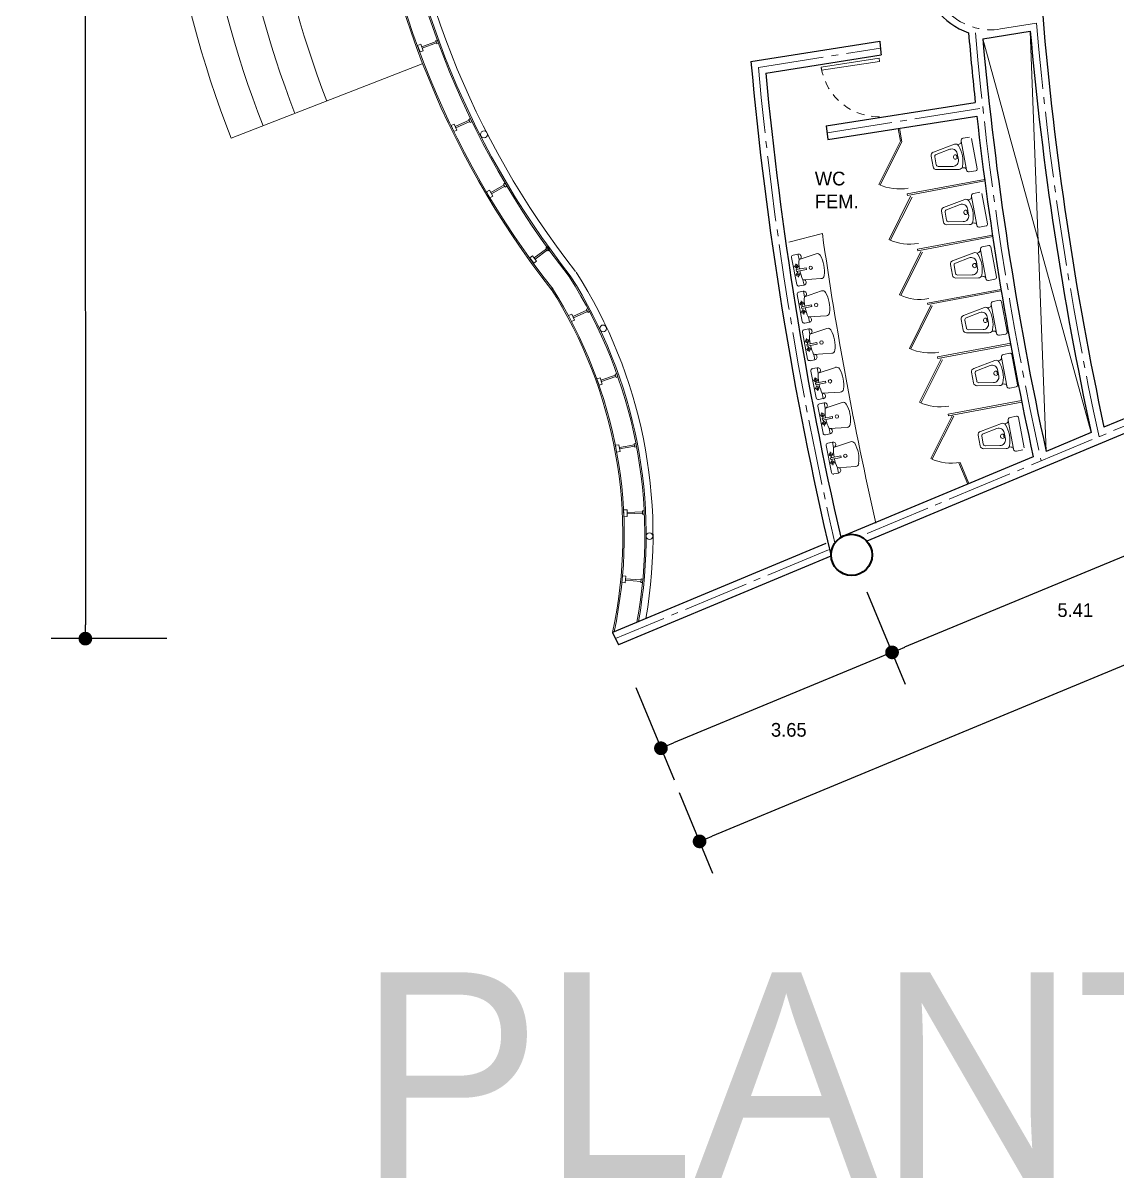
# Model space of a CAD drawing. Header units: millimetres. Extents: x 299 to 587, y 59 to 284.
# Drawn here: x 342.05 to 358.02, y 250.03 to 266.88 of the extents above; entities that cross this region are included whole.
import ezdxf

# ---------------------------------------------------------------- set-up
doc = ezdxf.new("R2010")
doc.units = ezdxf.units.MM
doc.linetypes.add('ACAD_ISO02W100', pattern=[15, 12, -3])
doc.linetypes.add('ACAD_ISO04W100', pattern=[30, 24, -3, 0, -3])
doc.layers.get('0').update_dxf_attribs({"lineweight": 5})
for name, color, linetype, lineweight in [('columnas', 5, 'Continuous', 35), ('eje', 8, 'ACAD_ISO04W100', 13), ('escaleras', 3, 'Continuous', 15), ('muebles', 2, 'Continuous', 13), ('muro', 1, 'Continuous', 25), ('ventana', 4, 'Continuous', 13)]:
    doc.layers.add(name, color=color, linetype=linetype, lineweight=lineweight)
doc.dimstyles.new('cota1', dxfattribs={"dimtxt": 0.3, "dimasz": 0.3, "dimexe": 0.5, "dimexo": 0.2, "dimgap": 0.3, "dimtad": 2, "dimtih": 1, "dimtoh": 1, "dimdsep": 46, "dimtxsty": 'Standard', "dimblk": 'DOT', "dimcen": 0.5, "dimadec": 0, "dimazin": 0, "dimtfac": 1, "dimtmove": 0, "dimatfit": 3, "dimldrblk": 'DOT', "dimfxl": 1, "dimarcsym": 0})

# ---------------------------------------------------------------- blocks, each defined once
blk = doc.blocks.new('_Dot')
at = {"color": 0, "linetype": 'Continuous', "lineweight": -2}
blk.add_line((-0.5, 0), (-1, 0), dxfattribs=at)
at = {"color": 0, "linetype": 'Continuous', "const_width": 0.5}
blk.add_lwpolyline([(-0.25, 0, 1), (0.25, 0, 1)], format="xyb", close=True, dxfattribs=at)
blk = doc.blocks.new('*D4')
at = {"color": 0, "linetype": 'Continuous', "lineweight": -2}
for p, q in [((359.367, 260.652), (359.926, 259.306)), ((359.549, 259.691), (354.92, 257.771)), ((354.369, 258.579), (354.927, 257.233))]:
    blk.add_line(p, q, dxfattribs=at)
at = {"layer": 'Defpoints', "color": 0, "linetype": 'Continuous'}
for p in [(359.291, 260.837), (354.292, 258.764), (354.736, 257.695)]:
    blk.add_point(p, dxfattribs=at)
at = {"color": 0, "linetype": 'Continuous', "lineweight": -2, "xscale": 0.2, "yscale": 0.2, "zscale": 0.2}
for p, rotation in [((359.734, 259.768), 22.52610589195298), ((354.736, 257.695), 202.526105891953)]:
    blk.add_blockref('_Dot', p, dxfattribs=dict(at, rotation=rotation))
at = {"color": 0, "linetype": 'Continuous', "insert": (357.41, 258.31), "char_height": 0.2, "attachment_point": 5}
blk.add_mtext('5.41', dxfattribs=at)
blk = doc.blocks.new('*D5')
at = {"color": 0, "linetype": 'Continuous', "lineweight": -2}
for p, q in [((354.369, 258.579), (354.927, 257.233)), ((354.551, 257.618), (351.548, 256.373)), ((350.996, 257.18), (351.555, 255.834))]:
    blk.add_line(p, q, dxfattribs=at)
at = {"layer": 'Defpoints', "color": 0, "linetype": 'Continuous'}
for p in [(354.292, 258.764), (350.92, 257.365), (351.363, 256.296)]:
    blk.add_point(p, dxfattribs=at)
at = {"color": 0, "linetype": 'Continuous', "lineweight": -2, "xscale": 0.2, "yscale": 0.2, "zscale": 0.2}
for p, rotation in [((354.736, 257.695), 22.52610589195298), ((351.363, 256.296), 202.526105891953)]:
    blk.add_blockref('_Dot', p, dxfattribs=dict(at, rotation=rotation))
at = {"color": 0, "linetype": 'Continuous', "insert": (353.229, 256.563), "char_height": 0.2, "attachment_point": 5}
blk.add_mtext('3.65', dxfattribs=at)
blk = doc.blocks.new('*D8')
at = {"color": 0, "linetype": 'Continuous', "lineweight": -2}
for p, q in [((376.423, 265.932), (376.91, 264.757)), ((376.534, 265.142), (352.111, 255.013)), ((351.631, 255.649), (352.118, 254.475))]:
    blk.add_line(p, q, dxfattribs=at)
at = {"layer": 'Defpoints', "color": 0, "linetype": 'Continuous'}
for p in [(376.346, 266.117), (351.555, 255.834), (351.927, 254.937)]:
    blk.add_point(p, dxfattribs=at)
at = {"color": 0, "linetype": 'Continuous', "lineweight": -2, "xscale": 0.2, "yscale": 0.2, "zscale": 0.2}
for p, rotation in [((376.719, 265.219), 22.52610589195337), ((351.927, 254.937), 202.5261058919534)]:
    blk.add_blockref('_Dot', p, dxfattribs=dict(at, rotation=rotation))
at = {"color": 0, "linetype": 'Continuous', "insert": (364.517, 259.61), "char_height": 0.2, "attachment_point": 5}
blk.add_mtext('26.84', dxfattribs=at)
blk = doc.blocks.new('*D9')
at = {"color": 0, "linetype": 'Continuous', "lineweight": -2}
for p, q in [((344.152, 284.018), (342.461, 284.018)), ((342.961, 283.818), (342.963, 258.095)), ((344.154, 257.895), (342.463, 257.895))]:
    blk.add_line(p, q, dxfattribs=at)
at = {"layer": 'Defpoints', "color": 0, "linetype": 'Continuous'}
for p in [(344.352, 284.018), (342.963, 257.895), (344.354, 257.895)]:
    blk.add_point(p, dxfattribs=at)
at = {"color": 0, "linetype": 'Continuous', "lineweight": -2, "xscale": 0.2, "yscale": 0.2, "zscale": 0.2}
for p, rotation in [((342.961, 284.018), 90.00422881745357), ((342.963, 257.895), 270.0042288174536)]:
    blk.add_blockref('_Dot', p, dxfattribs=dict(at, rotation=rotation))
at = {"color": 0, "linetype": 'Continuous', "insert": (342.395, 270.957), "char_height": 0.2, "attachment_point": 5}
blk.add_mtext('26.12', dxfattribs=at)

msp = doc.modelspace()

# ---------------------------------------------------------------- linework, layer by layer
for p, q in [((356.753, 266.757), (356.985, 260.627)), ((347.873, 266.529), (348.082, 266.608)), ((347.88, 266.51), (348.089, 266.589)), ((348.115, 266.581), (348.115, 266.581)), ((357.642, 260.901), (356.06, 266.647)), ((348.362, 265.367), (348.566, 265.458)), ((348.37, 265.348), (348.574, 265.439)), ((348.6, 265.43), (348.6, 265.43)), ((348.88, 264.402), (349.075, 264.514)), ((348.89, 264.385), (349.085, 264.496)), ((349.111, 264.492), (349.111, 264.492)), ((349.514, 263.449), (349.694, 263.582)), ((349.526, 263.433), (349.706, 263.565)), ((349.748, 263.562), (349.748, 263.562)), ((350.077, 262.595), (350.282, 262.687)), ((350.086, 262.577), (350.29, 262.669)), ((350.33, 262.657), (350.33, 262.657)), ((350.487, 261.665), (350.699, 261.738)), ((350.494, 261.646), (350.705, 261.719)), ((350.733, 261.693), (350.733, 261.693)), ((350.756, 260.685), (350.977, 260.723)), ((350.759, 260.665), (350.98, 260.703)), ((351.002, 260.67), (351.002, 260.67)), ((350.869, 259.736), (351.093, 259.745)), ((350.87, 259.716), (351.094, 259.725)), ((351.111, 259.69), (351.111, 259.69)), ((350.846, 258.748), (351.07, 258.731)), ((350.848, 258.768), (351.071, 258.751)), ((351.1, 258.701), (351.1, 258.701))]:
    msp.add_line(p, q)
for points in [[(347.812, 266.549), (347.859, 266.566), (347.894, 266.472), (347.847, 266.455)], [(348.077, 266.622), (348.1, 266.631), (348.118, 266.584), (348.094, 266.575)], [(348.3, 265.383), (348.345, 265.403), (348.386, 265.312), (348.34, 265.292)], [(348.56, 265.471), (348.583, 265.481), (348.603, 265.436), (348.58, 265.426)], [(349.067, 264.527), (349.089, 264.539), (349.114, 264.496), (349.092, 264.483)], [(348.817, 264.412), (348.861, 264.437), (348.91, 264.35), (348.867, 264.325)], [(349.685, 263.594), (349.705, 263.609), (349.735, 263.568), (349.715, 263.553)], [(349.45, 263.451), (349.49, 263.481), (349.549, 263.4), (349.509, 263.371)], [(350.275, 262.701), (350.298, 262.711), (350.319, 262.666), (350.296, 262.655)], [(350.015, 262.611), (350.061, 262.631), (350.102, 262.54), (350.056, 262.52)], [(350.427, 261.686), (350.474, 261.702), (350.507, 261.608), (350.46, 261.592)], [(350.694, 261.753), (350.718, 261.761), (350.734, 261.713), (350.71, 261.705)], [(350.7, 260.716), (350.749, 260.724), (350.766, 260.625), (350.717, 260.617)], [(350.974, 260.738), (350.999, 260.742), (351.007, 260.692), (350.983, 260.688)], [(350.818, 259.774), (350.868, 259.776), (350.872, 259.676), (350.822, 259.674)], [(351.093, 259.76), (351.118, 259.761), (351.12, 259.711), (351.095, 259.71)], [(350.801, 258.812), (350.851, 258.808), (350.843, 258.708), (350.793, 258.712)], [(351.073, 258.766), (351.098, 258.764), (351.094, 258.714), (351.069, 258.716)]]:
    msp.add_lwpolyline(points, close=True)
for centre in [(348.782, 265.251), (350.52, 262.42), (351.196, 259.39)]:
    msp.add_circle(centre, 0.05)
at = {"layer": 'columnas'}
msp.add_circle((354.146, 259.117), 0.3, dxfattribs=at)
at = {"layer": 'eje', "linetype": 'ACAD_ISO04W100', "ltscale": 0.04}
for p, q in [((356.321, 266.789), (356.844, 266.872)), ((352.785, 266.229), (354.567, 266.511)), ((353.787, 265.274), (356.061, 265.634)), ((358.856, 261.3), (354.275, 259.388)), ((353.807, 259.192), (350.7, 257.895))]:
    msp.add_line(p, q, dxfattribs=at)
for centre, radius, start, end in [((356.18, 267.678), 0.9, 183.906, 278.9999), ((404.192, 270.956), 47.524, 184.9301, 192.2892), ((404.192, 270.956), 48.424, 185.0058, 192.4839), ((404.192, 270.956), 51.624, 185.2538, 193.0576)]:
    msp.add_arc(centre, radius, start, end, dxfattribs=at)
at = {"layer": 'escaleras'}
for p, q in [((347.88, 266.28), (345.09, 265.194)), ((353.719, 263.804), (353.231, 263.68))]:
    msp.add_line(p, q, dxfattribs=at)
for centre, radius, start, end in [((359.903, 270.956), 15.894, 175.7056, 201.2554), ((359.903, 270.956), 15.394, 175.7056, 201.2554), ((359.903, 270.956), 14.894, 175.7056, 201.2554), ((359.903, 270.956), 14.394, 175.7056, 201.2554), ((404.238, 270.964), 51.024, 188.0672, 192.8934)]:
    msp.add_arc(centre, radius, start, end, dxfattribs=at)
at = {"layer": 'muebles'}
for p, q in [((354.857, 265.154), (354.827, 265.338)), ((354.877, 265.143), (354.846, 265.341)), ((355.772, 265.196), (355.866, 265.213)), ((355.977, 264.751), (355.895, 265.193)), ((354.541, 264.522), (354.857, 265.154)), ((354.564, 264.517), (354.877, 265.143)), ((355.339, 264.991), (355.647, 265.108)), ((355.379, 264.958), (355.579, 265.034)), ((355.724, 265.113), (355.695, 265.101)), ((355.744, 265.152), (355.744, 265.155)), ((355.744, 265.152), (355.822, 264.735)), ((355.336, 264.779), (355.307, 264.935)), ((355.382, 264.808), (355.36, 264.925)), ((355.676, 264.949), (355.685, 264.9)), ((355.686, 264.974), (355.704, 264.88)), ((355.715, 264.74), (355.386, 264.738)), ((355.626, 264.785), (355.411, 264.784)), ((355.789, 264.764), (355.758, 264.765)), ((355.823, 264.732), (355.822, 264.735)), ((355.957, 264.722), (355.864, 264.704)), ((354.956, 264.384), (356.087, 264.595)), ((354.96, 264.361), (356.09, 264.572)), ((354.692, 263.717), (355.007, 264.348)), ((354.715, 263.711), (355.028, 264.338)), ((354.96, 264.361), (354.956, 264.384)), ((354.96, 264.361), (354.956, 264.384)), ((355.895, 264.346), (355.895, 264.349)), ((355.895, 264.346), (355.973, 263.929)), ((355.923, 264.39), (356.016, 264.407)), ((356.128, 263.945), (356.045, 264.387)), ((355.489, 264.185), (355.797, 264.302)), ((355.529, 264.152), (355.73, 264.228)), ((355.837, 264.168), (355.854, 264.074)), ((355.875, 264.307), (355.846, 264.295)), ((355.487, 263.973), (355.458, 264.129)), ((355.532, 264.002), (355.511, 264.119)), ((355.827, 264.143), (355.836, 264.094)), ((355.866, 263.935), (355.536, 263.932)), ((355.776, 263.979), (355.562, 263.978)), ((355.94, 263.958), (355.909, 263.959)), ((355.974, 263.926), (355.973, 263.929)), ((356.108, 263.916), (356.014, 263.898)), ((355.106, 263.578), (356.201, 263.783)), ((355.111, 263.555), (356.205, 263.76)), ((353.295, 263.491), (353.363, 263.504)), ((353.363, 263.504), (353.379, 263.426)), ((353.379, 263.426), (353.628, 263.51)), ((354.843, 262.911), (355.158, 263.542)), ((354.866, 262.905), (355.179, 263.532)), ((355.111, 263.555), (355.106, 263.578)), ((355.62, 263.408), (355.928, 263.525)), ((356.005, 263.53), (355.976, 263.518)), ((356.026, 263.569), (356.025, 263.572)), ((356.026, 263.569), (356.104, 263.152)), ((356.053, 263.612), (356.147, 263.63)), ((356.259, 263.168), (356.176, 263.61)), ((353.348, 263.063), (353.271, 263.456)), ((353.301, 263.317), (353.378, 263.332)), ((353.332, 263.364), (353.347, 263.286)), ((355.618, 263.196), (355.588, 263.352)), ((355.663, 263.225), (355.641, 263.341)), ((355.66, 263.375), (355.86, 263.451)), ((355.957, 263.366), (355.966, 263.316)), ((355.967, 263.391), (355.985, 263.296)), ((353.324, 263.198), (353.401, 263.213)), ((353.336, 263.278), (353.484, 263.306)), ((353.336, 263.278), (353.341, 263.253)), ((353.341, 263.253), (353.488, 263.282)), ((353.355, 263.246), (353.37, 263.167)), ((353.484, 263.306), (353.488, 263.282)), ((355.997, 263.157), (355.667, 263.155)), ((355.907, 263.202), (355.693, 263.2)), ((356.07, 263.18), (356.039, 263.182)), ((353.383, 263.04), (353.452, 263.053)), ((353.436, 263.132), (353.699, 263.147)), ((353.436, 263.132), (353.452, 263.053)), ((355.253, 262.791), (356.322, 262.991)), ((356.104, 263.149), (356.104, 263.152)), ((356.239, 263.139), (356.145, 263.121)), ((353.349, 262.914), (353.426, 262.521)), ((353.373, 262.949), (353.442, 262.962)), ((353.41, 262.822), (353.425, 262.743)), ((353.442, 262.962), (353.457, 262.884)), ((353.457, 262.884), (353.707, 262.968)), ((355.258, 262.769), (356.326, 262.969)), ((356.211, 262.813), (356.305, 262.831)), ((353.379, 262.775), (353.456, 262.79)), ((353.402, 262.656), (353.479, 262.671)), ((353.415, 262.735), (353.562, 262.764)), ((353.415, 262.735), (353.42, 262.711)), ((353.42, 262.711), (353.567, 262.74)), ((353.433, 262.703), (353.448, 262.624)), ((353.562, 262.764), (353.567, 262.74)), ((354.989, 262.13), (355.304, 262.761)), ((355.012, 262.125), (355.324, 262.751)), ((355.258, 262.769), (355.253, 262.791)), ((355.777, 262.609), (356.086, 262.726)), ((355.818, 262.576), (356.018, 262.652)), ((356.163, 262.731), (356.134, 262.719)), ((356.183, 262.77), (356.183, 262.773)), ((356.183, 262.77), (356.261, 262.353)), ((356.416, 262.369), (356.334, 262.811)), ((353.461, 262.497), (353.53, 262.511)), ((353.515, 262.589), (353.778, 262.605)), ((353.515, 262.589), (353.53, 262.511)), ((355.775, 262.397), (355.746, 262.553)), ((355.821, 262.426), (355.799, 262.542)), ((356.115, 262.567), (356.124, 262.517)), ((356.125, 262.592), (356.143, 262.497)), ((353.428, 262.366), (353.504, 261.974)), ((353.451, 262.402), (353.52, 262.415)), ((353.52, 262.415), (353.535, 262.336)), ((353.535, 262.336), (353.785, 262.421)), ((356.154, 262.358), (355.825, 262.356)), ((356.064, 262.403), (355.85, 262.401)), ((356.228, 262.381), (356.197, 262.383)), ((356.262, 262.35), (356.261, 262.353)), ((356.396, 262.339), (356.303, 262.322)), ((353.457, 262.228), (353.534, 262.243)), ((353.488, 262.275), (353.503, 262.196)), ((353.493, 262.188), (353.64, 262.217)), ((353.493, 262.188), (353.498, 262.164)), ((353.498, 262.164), (353.645, 262.192)), ((353.511, 262.156), (353.527, 262.077)), ((353.64, 262.217), (353.645, 262.192)), ((355.4, 262.005), (356.469, 262.205)), ((355.405, 261.982), (356.473, 262.182)), ((353.48, 262.109), (353.558, 262.124)), ((353.593, 262.042), (353.856, 262.058)), ((353.593, 262.042), (353.608, 261.964)), ((355.405, 261.982), (355.4, 262.005)), ((356.334, 261.998), (356.334, 262.001)), ((356.334, 261.998), (356.412, 261.581)), ((356.362, 262.041), (356.455, 262.059)), ((356.567, 261.597), (356.484, 262.039)), ((353.54, 261.95), (353.608, 261.964)), ((353.576, 261.834), (353.644, 261.847)), ((353.644, 261.847), (353.66, 261.769)), ((353.66, 261.769), (353.909, 261.853)), ((355.136, 261.343), (355.451, 261.975)), ((355.159, 261.338), (355.472, 261.964)), ((355.928, 261.837), (356.236, 261.954)), ((355.969, 261.804), (356.169, 261.88)), ((356.276, 261.82), (356.293, 261.725)), ((356.314, 261.959), (356.285, 261.947)), ((353.552, 261.799), (353.629, 261.406)), ((353.581, 261.66), (353.659, 261.675)), ((353.612, 261.707), (353.628, 261.628)), ((353.617, 261.62), (353.764, 261.649)), ((353.764, 261.649), (353.769, 261.625)), ((355.926, 261.625), (355.897, 261.781)), ((355.972, 261.654), (355.95, 261.77)), ((356.266, 261.795), (356.275, 261.745)), ((353.605, 261.541), (353.682, 261.556)), ((353.617, 261.62), (353.622, 261.596)), ((353.622, 261.596), (353.769, 261.625)), ((353.636, 261.588), (353.651, 261.509)), ((353.717, 261.474), (353.98, 261.49)), ((353.717, 261.474), (353.732, 261.396)), ((356.305, 261.586), (355.976, 261.584)), ((356.215, 261.631), (356.001, 261.629)), ((356.379, 261.609), (356.348, 261.61)), ((356.413, 261.578), (356.412, 261.581)), ((356.547, 261.567), (356.454, 261.55)), ((353.664, 261.382), (353.732, 261.396)), ((353.676, 261.321), (353.744, 261.334)), ((353.744, 261.334), (353.76, 261.256)), ((353.76, 261.256), (354.009, 261.34)), ((355.557, 261.169), (356.625, 261.368)), ((355.561, 261.146), (356.629, 261.346)), ((353.652, 261.286), (353.729, 260.893)), ((353.682, 261.147), (353.759, 261.162)), ((353.713, 261.194), (353.728, 261.116)), ((353.717, 261.108), (353.865, 261.136)), ((353.865, 261.136), (353.869, 261.112)), ((355.301, 260.521), (355.616, 261.153)), ((355.324, 260.516), (355.636, 261.142)), ((355.561, 261.146), (355.557, 261.169)), ((353.705, 261.028), (353.782, 261.043)), ((353.717, 261.108), (353.722, 261.083)), ((353.722, 261.083), (353.869, 261.112)), ((353.736, 261.076), (353.751, 260.997)), ((353.817, 260.962), (354.08, 260.977)), ((353.764, 260.87), (353.833, 260.883)), ((353.817, 260.962), (353.833, 260.883)), ((353.775, 260.713), (353.852, 260.321)), ((353.798, 260.748), (353.867, 260.762)), ((353.867, 260.762), (353.883, 260.683)), ((353.883, 260.683), (354.132, 260.767)), ((353.804, 260.574), (353.882, 260.589)), ((353.828, 260.455), (353.905, 260.47)), ((353.835, 260.622), (353.851, 260.543)), ((353.84, 260.535), (353.987, 260.564)), ((353.84, 260.535), (353.845, 260.51)), ((353.845, 260.51), (353.992, 260.539)), ((353.859, 260.503), (353.874, 260.424)), ((353.987, 260.564), (353.992, 260.539)), ((355.73, 260.466), (355.859, 260.157)), ((353.887, 260.297), (353.955, 260.31)), ((353.94, 260.389), (354.203, 260.405)), ((353.94, 260.389), (353.955, 260.31)), ((355.711, 260.458), (355.84, 260.149))]:
    msp.add_line(p, q, dxfattribs=at)
at = {"layer": 'muebles', "linetype": 'ByBlock'}
for p, q in [((356.458, 261.122), (356.552, 261.14)), ((356.025, 260.918), (356.333, 261.035)), ((356.41, 261.04), (356.381, 261.028)), ((356.431, 261.079), (356.43, 261.082)), ((356.431, 261.079), (356.509, 260.662)), ((356.664, 260.678), (356.581, 261.12)), ((356.022, 260.706), (355.993, 260.862)), ((356.068, 260.735), (356.046, 260.851)), ((356.065, 260.885), (356.265, 260.961)), ((356.362, 260.876), (356.371, 260.826)), ((356.372, 260.901), (356.39, 260.806)), ((356.402, 260.667), (356.072, 260.665)), ((356.312, 260.712), (356.098, 260.71)), ((356.475, 260.69), (356.444, 260.691)), ((356.509, 260.659), (356.509, 260.662)), ((356.644, 260.648), (356.55, 260.631))]:
    msp.add_line(p, q, dxfattribs=at)
at = {"layer": 'muebles'}
for centre in [(353.34, 263.326), (353.55, 263.306), (353.363, 263.207), (353.418, 262.783), (353.442, 262.664), (353.629, 262.764), (353.497, 262.236), (353.707, 262.216), (353.52, 262.117), (353.621, 261.668), (353.831, 261.649), (353.644, 261.549), (353.721, 261.156), (353.931, 261.136), (353.744, 261.037), (353.844, 260.583), (353.867, 260.464), (354.054, 260.563)]:
    msp.add_circle(centre, 0.025, dxfattribs=at)
for centre, radius, start, end in [((355.778, 265.161), 0.035, 100.5907, 190.5907), ((355.607, 264.959), 0.08, 10.5907, 110.8222), ((355.664, 265.061), 0.05, 31.2276, 110.8222), ((355.33, 264.859), 0.441, 349.9539, 31.2276), ((355.71, 265.145), 0.035, 293.2052, 10.5907), ((355.356, 264.944), 0.05, 110.8222, 190.5907), ((355.389, 264.93), 0.03, 110.8222, 190.5907), ((355.625, 264.865), 0.08, 270.3592, 10.5907), ((355.662, 264.921), 0.0312, 63.7208, 317.4606), ((355.385, 264.788), 0.05, 190.5907, 270.3592), ((355.411, 264.814), 0.03, 190.5907, 270.3592), ((355.715, 264.79), 0.05, 270.3592, 349.9539), ((355.788, 264.729), 0.035, 10.5907, 87.9763), ((355.857, 264.738), 0.035, 190.5907, 280.5907), ((355.953, 264.746), 0.025, 280.5907, 10.5907), ((354.842, 265.155), 0.7, 244.5824, 280.5907), ((355.861, 264.339), 0.035, 293.2052, 10.5907), ((355.929, 264.355), 0.035, 100.5907, 190.5907), ((355.507, 264.138), 0.05, 110.8222, 190.5907), ((355.758, 264.153), 0.08, 10.5907, 110.8222), ((355.815, 264.255), 0.05, 31.2276, 110.8222), ((355.481, 264.053), 0.441, 349.9539, 31.2276), ((355.54, 264.124), 0.03, 110.8222, 190.5907), ((355.562, 264.008), 0.03, 190.5907, 270.3592), ((355.776, 264.059), 0.08, 270.3592, 10.5907), ((355.813, 264.115), 0.0312, 63.7208, 317.4606), ((355.536, 263.982), 0.05, 190.5907, 270.3592), ((355.866, 263.985), 0.05, 270.3592, 349.9539), ((355.939, 263.923), 0.035, 10.5907, 87.9763), ((356.008, 263.933), 0.035, 190.5907, 280.5907), ((356.104, 263.94), 0.025, 280.5907, 10.5907), ((354.992, 264.349), 0.7, 244.5824, 280.5907), ((353.371, 263.465), 0.04, 281.0582, 101.0582), ((353.644, 263.463), 0.05, 29.7858, 108.6528), ((355.946, 263.478), 0.05, 31.2276, 110.8222), ((355.611, 263.276), 0.441, 349.9539, 31.2276), ((355.991, 263.562), 0.035, 293.2052, 10.5907), ((356.059, 263.578), 0.035, 100.5907, 190.5907), ((356.151, 263.605), 0.025, 10.5907, 100.5907), ((353.3, 263.462), 0.03, 101.0582, 191.0582), ((353.95, 263.385), 0.573, 175.8689, 189.8071), ((353.279, 263.254), 0.471, 352.3306, 29.7858), ((355.638, 263.361), 0.05, 110.8222, 190.5907), ((355.671, 263.347), 0.03, 110.8222, 190.5907), ((355.889, 263.376), 0.08, 10.5907, 110.8222), ((355.943, 263.338), 0.0312, 63.7208, 317.4606), ((353.95, 263.385), 0.573, 192.3093, 206.2475), ((353.696, 263.197), 0.05, 273.4636, 352.3306), ((355.667, 263.205), 0.05, 190.5907, 270.3592), ((355.692, 263.23), 0.03, 190.5907, 270.3592), ((355.906, 263.282), 0.08, 270.3592, 10.5907), ((355.996, 263.207), 0.05, 270.3592, 349.9539), ((356.069, 263.145), 0.035, 10.5907, 87.9763), ((356.234, 263.163), 0.025, 280.5907, 10.5907), ((353.377, 263.069), 0.03, 191.0582, 281.0582), ((353.444, 263.092), 0.04, 281.0582, 101.0582), ((356.139, 263.155), 0.035, 190.5907, 280.5907), ((353.379, 262.919), 0.03, 101.0582, 191.0582), ((353.449, 262.923), 0.04, 281.0582, 101.0582), ((354.028, 262.842), 0.573, 175.8689, 189.8071), ((353.723, 262.921), 0.05, 29.7858, 108.6528), ((353.357, 262.711), 0.471, 352.3306, 29.7858), ((355.143, 263.543), 0.7, 244.5824, 280.5907), ((356.309, 262.806), 0.025, 10.5907, 100.5907), ((354.028, 262.842), 0.573, 192.3093, 206.2475), ((356.046, 262.577), 0.08, 10.5907, 110.8222), ((356.103, 262.679), 0.05, 31.2276, 110.8222), ((355.769, 262.477), 0.441, 349.9539, 31.2276), ((356.149, 262.763), 0.035, 293.2052, 10.5907), ((356.217, 262.779), 0.035, 100.5907, 190.5907), ((353.455, 262.527), 0.03, 191.0582, 281.0582), ((353.522, 262.55), 0.04, 281.0582, 101.0582), ((353.774, 262.655), 0.05, 273.4636, 352.3306), ((355.795, 262.562), 0.05, 110.8222, 190.5907), ((355.828, 262.548), 0.03, 110.8222, 190.5907), ((356.064, 262.483), 0.08, 270.3592, 10.5907), ((356.101, 262.539), 0.0312, 63.7208, 317.4606), ((353.457, 262.372), 0.03, 101.0582, 191.0582), ((353.528, 262.376), 0.04, 281.0582, 101.0582), ((354.106, 262.295), 0.573, 175.8689, 189.8071), ((353.801, 262.373), 0.05, 29.7858, 108.6528), ((353.435, 262.164), 0.471, 352.3306, 29.7858), ((355.824, 262.406), 0.05, 190.5907, 270.3592), ((355.85, 262.431), 0.03, 190.5907, 270.3592), ((356.154, 262.408), 0.05, 270.3592, 349.9539), ((356.227, 262.346), 0.035, 10.5907, 87.9763), ((356.296, 262.356), 0.035, 190.5907, 280.5907), ((356.392, 262.364), 0.025, 280.5907, 10.5907), ((354.106, 262.295), 0.573, 192.3093, 206.2475), ((353.601, 262.003), 0.04, 281.0582, 101.0582), ((353.853, 262.108), 0.05, 273.4636, 352.3306), ((355.289, 262.762), 0.7, 244.5824, 280.5907), ((356.3, 261.991), 0.035, 293.2052, 10.5907), ((356.368, 262.007), 0.035, 100.5907, 190.5907), ((356.46, 262.034), 0.025, 10.5907, 100.5907), ((353.534, 261.98), 0.03, 191.0582, 281.0582), ((353.581, 261.804), 0.03, 101.0582, 191.0582), ((353.652, 261.808), 0.04, 281.0582, 101.0582), ((353.925, 261.806), 0.05, 29.7858, 108.6528), ((353.56, 261.596), 0.471, 352.3306, 29.7858), ((355.946, 261.79), 0.05, 110.8222, 190.5907), ((356.197, 261.805), 0.08, 10.5907, 110.8222), ((356.254, 261.907), 0.05, 31.2276, 110.8222), ((355.92, 261.704), 0.441, 349.9539, 31.2276), ((354.231, 261.727), 0.573, 175.8689, 189.8071), ((355.979, 261.776), 0.03, 110.8222, 190.5907), ((356.001, 261.659), 0.03, 190.5907, 270.3592), ((356.215, 261.711), 0.08, 270.3592, 10.5907), ((356.252, 261.767), 0.0312, 63.7208, 317.4606), ((354.231, 261.727), 0.573, 192.3093, 206.2475), ((353.725, 261.435), 0.04, 281.0582, 101.0582), ((353.977, 261.54), 0.05, 273.4636, 352.3306), ((355.975, 261.634), 0.05, 190.5907, 270.3592), ((356.305, 261.636), 0.05, 270.3592, 349.9539), ((356.378, 261.574), 0.035, 10.5907, 87.9763), ((356.447, 261.584), 0.035, 190.5907, 280.5907), ((356.543, 261.592), 0.025, 280.5907, 10.5907), ((353.658, 261.412), 0.03, 191.0582, 281.0582), ((353.682, 261.292), 0.03, 101.0582, 191.0582), ((353.752, 261.295), 0.04, 281.0582, 101.0582), ((354.025, 261.293), 0.05, 29.7858, 108.6528), ((353.66, 261.084), 0.471, 352.3306, 29.7858), ((355.436, 261.976), 0.7, 244.5824, 280.5907), ((354.331, 261.215), 0.573, 175.8689, 189.8071), ((354.331, 261.215), 0.573, 192.3093, 206.2475), ((354.077, 261.027), 0.05, 273.4636, 352.3306), ((353.758, 260.899), 0.03, 191.0582, 281.0582), ((353.825, 260.922), 0.04, 281.0582, 101.0582), ((353.804, 260.719), 0.03, 101.0582, 191.0582), ((353.875, 260.723), 0.04, 281.0582, 101.0582), ((354.454, 260.642), 0.573, 175.8689, 189.8071), ((354.148, 260.72), 0.05, 29.7858, 108.6528), ((353.782, 260.511), 0.471, 352.3306, 29.7858), ((354.454, 260.642), 0.573, 192.3093, 206.2475), ((355.601, 261.154), 0.7, 244.5824, 280.5907), ((353.881, 260.326), 0.03, 191.0582, 281.0582), ((353.948, 260.35), 0.04, 281.0582, 101.0582), ((354.2, 260.455), 0.05, 273.4636, 352.3306)]:
    msp.add_arc(centre, radius, start, end, dxfattribs=at)
at = {"layer": 'muebles', "linetype": 'ByBlock'}
for centre, radius, start, end in [((356.556, 261.115), 0.025, 10.5907, 100.5907), ((356.294, 260.886), 0.08, 10.5907, 110.8222), ((356.351, 260.988), 0.05, 31.2276, 110.8222), ((356.016, 260.785), 0.441, 349.9539, 31.2276), ((356.396, 261.072), 0.035, 293.2052, 10.5907), ((356.464, 261.088), 0.035, 100.5907, 190.5907), ((356.042, 260.871), 0.05, 110.8222, 190.5907), ((356.076, 260.857), 0.03, 110.8222, 190.5907), ((356.311, 260.792), 0.08, 270.3592, 10.5907), ((356.348, 260.848), 0.0312, 63.7208, 317.4606), ((356.072, 260.715), 0.05, 190.5907, 270.3592), ((356.097, 260.74), 0.03, 190.5907, 270.3592), ((356.401, 260.717), 0.05, 270.3592, 349.9539), ((356.474, 260.655), 0.035, 10.5907, 87.9763), ((356.544, 260.665), 0.035, 190.5907, 280.5907)]:
    msp.add_arc(centre, radius, start, end, dxfattribs=at)
at = {"layer": 'muro'}
for p, q in [((356.06, 266.647), (356.753, 266.757)), ((352.677, 266.313), (354.558, 266.611)), ((352.893, 266.145), (354.576, 266.412)), ((371.065, 266.504), (357.829, 260.98)), ((353.776, 265.374), (355.951, 265.718)), ((353.798, 265.175), (355.973, 265.519)), ((353.776, 265.374), (353.798, 265.175)), ((358.84, 261.185), (354.368, 259.318)), ((357.642, 260.901), (356.985, 260.627)), ((356.797, 260.549), (353.986, 259.376)), ((353.768, 259.285), (350.657, 257.986)), ((353.845, 259.1), (350.742, 257.805)), ((353.846, 259.1), (353.845, 259.1)), ((350.657, 257.986), (350.742, 257.805))]:
    msp.add_line(p, q, dxfattribs=at)
for centre, radius, start, end in [((356.18, 267.678), 1, 183.906, 250.8723), ((404.192, 270.956), 47.424, 184.8004, 192.1442), ((404.192, 270.956), 48.524, 184.9927, 186.197), ((404.192, 270.956), 47.624, 185.0592, 192.1888), ((404.192, 270.956), 49.824, 185.003, 185.2335), ((404.192, 270.956), 48.324, 185.1164, 192.3421), ((404.192, 270.956), 51.724, 185.15, 193.2514), ((404.192, 270.956), 51.524, 185.3579, 192.989), ((404.192, 270.956), 48.524, 186.4334, 192.3851)]:
    msp.add_arc(centre, radius, start, end, dxfattribs=at)
at = {"layer": 'ventana'}
msp.add_lwpolyline([(354.547, 266.362), (353.701, 266.234), (353.708, 266.187), (354.554, 266.315)], close=True, dxfattribs=at)
for centre, radius, start, end in [((359.903, 270.956), 12.894, 184.156, 218.2153), ((359.903, 270.956), 12.874, 184.3858, 218.2153), ((359.903, 270.956), 12.574, 184.4926, 218.2153), ((359.903, 270.956), 12.554, 184.4998, 218.2153), ((359.903, 270.956), 12.454, 184.5367, 218.2153), ((344.11, 259.399), 7.018, 349.6165, 32.5765), ((344.11, 259.399), 7.038, 349.7223, 32.5765), ((344.11, 259.399), 7.138, 350.2407, 32.5765), ((344.11, 259.399), 6.698, 347.8174, 32.5765), ((344.11, 259.399), 6.718, 347.9361, 32.5765)]:
    msp.add_arc(centre, radius, start, end, dxfattribs=at)
at = {"layer": 'ventana', "linetype": 'ACAD_ISO02W100', "ltscale": 0.01}
msp.add_arc((354.547, 266.362), 0.855, 188.5979, 274.7198, dxfattribs=at)

# ---------------------------------------------------------------- texts
at = {"layer": 'eje', "color": 0}
for s, height, p in [('WC', 0.2, (353.609, 264.507)), ('FEM.', 0.2, (353.609, 264.174)), ('PLANTA BAIXA', 3, (346.943, 250.028))]:
    msp.add_text(s, height=height, dxfattribs=at).set_placement(p)

# ---------------------------------------------------------------- dimensions: what is measured, and where the dimension line sits
at = {"linetype": 'Continuous'}
for p1, p2, distance, override, picture, middle in [((344.352, 284.018), (344.354, 257.895), -1.391, {"dimtxt": 0.2, "dimasz": 0.2, "dimgap": 0.2}, '*D9', (342.395, 270.957)), ((376.346, 266.117), (351.555, 255.834), 0.972, {"dimtxt": 0.2, "dimasz": 0.2, "dimgap": 0.2, "dimse1": 0}, '*D8', (364.517, 259.61))]:
    dim = msp.add_aligned_dim(p1=p1, p2=p2, distance=distance, dimstyle='cota1', override=override, dxfattribs=at)
    dim.commit()
    dim.dimension.update_dxf_attribs({"geometry": picture, "text_midpoint": middle})
for base, p1, p2, picture, middle in [((354.736, 257.695), (359.291, 260.837), (354.292, 258.764), '*D4', (357.41, 258.31)), ((351.363, 256.296), (354.292, 258.764), (350.92, 257.365), '*D5', (353.229, 256.563))]:
    dim = msp.add_linear_dim(base=base, p1=p1, p2=p2, angle=22.5261, dimstyle='cota1', override={"dimtxt": 0.2, "dimasz": 0.2, "dimgap": 0.2}, dxfattribs=at)
    dim.commit()
    dim.dimension.update_dxf_attribs({"geometry": picture, "text_midpoint": middle})

doc.saveas('drawing.dxf')
